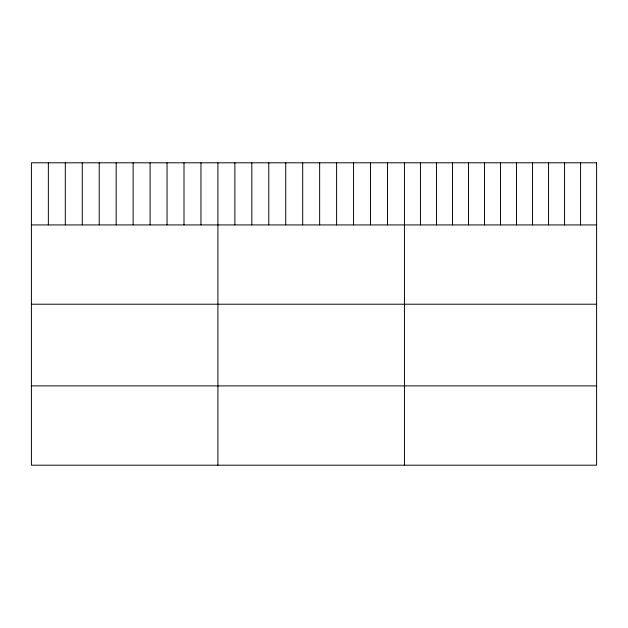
<?xml version="1.0" encoding="UTF-8"?>
<svg xmlns="http://www.w3.org/2000/svg" width="628" height="628" viewBox="0 0 628 628"><rect width="100%" height="100%" fill="white"/><g stroke="black" fill="none" stroke-linecap="round" stroke-linejoin="round"><path stroke-width="0.94" d="M31.4 224.926L596.6 224.926M31.4 304.211L596.6 304.211M31.4 385.898L596.6 385.898M580.586 162.809L580.586 224.926M564.572 162.809L564.572 224.926M548.558 162.809L548.558 224.926M532.544 162.809L532.544 224.926M516.53 162.809L516.53 224.926M500.516 162.809L500.516 224.926M484.502 162.809L484.502 224.926M468.488 162.809L468.488 224.926M452.474 162.809L452.474 224.926M436.46 162.809L436.46 224.926M420.446 162.809L420.446 224.926M404.432 162.809L404.432 465.191M387.476 162.809L387.476 224.926M370.52 162.809L370.52 224.926M353.564 162.809L353.564 224.926M336.608 162.809L336.608 224.926M319.652 162.809L319.652 224.926M302.696 162.809L302.696 224.926M285.74 162.809L285.74 224.926M268.784 162.809L268.784 224.926M251.828 162.809L251.828 224.926M234.872 162.809L234.872 224.926M217.916 162.809L217.916 465.191M200.96 162.809L200.96 224.926M184.004 162.809L184.004 224.926M167.048 162.809L167.048 224.926M150.092 162.809L150.092 224.926M133.136 162.809L133.136 224.926M116.18 162.809L116.18 224.926M99.224 162.809L99.224 224.926M82.268 162.809L82.268 224.926M65.312 162.809L65.312 224.926M48.356 162.809L48.356 224.926M596.6 162.809L31.4 162.809L31.4 465.191L596.6 465.191L596.6 162.809"/></g></svg>
